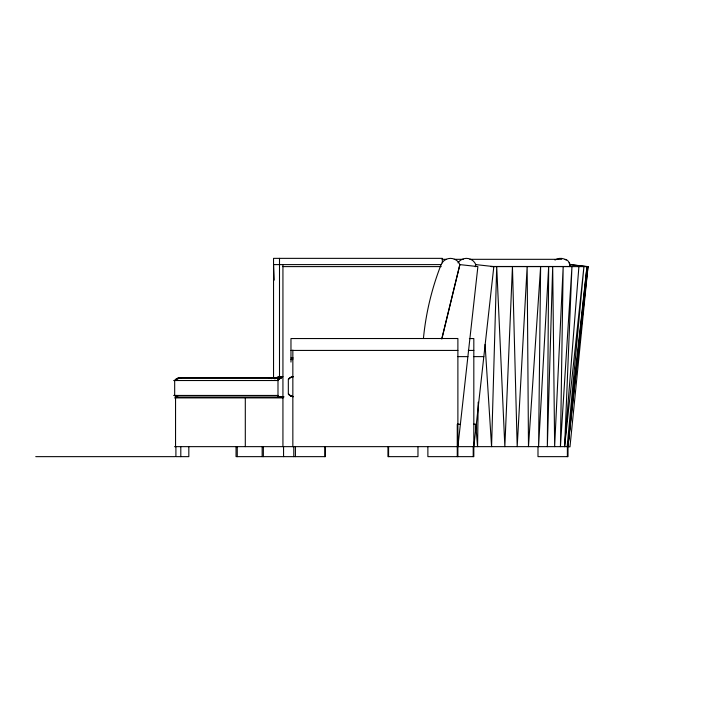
<?xml version="1.0" encoding="UTF-8"?>
<svg xmlns="http://www.w3.org/2000/svg" width="715" height="715" viewBox="0 0 715 715"><rect width="100%" height="100%" fill="white"/><g stroke="black" fill="none" stroke-linecap="round" stroke-linejoin="round"><path stroke-width="1.07" d="M478.201 402.188L477.566 446.643L475.85 425.532M537.993 446.643L537.993 456.644L568.005 456.644L568.005 446.643L586.988 266.606L567.156 446.643L583.941 266.606L564.618 446.643L571.955 266.606L560.435 446.643L563.179 266.606L554.643 446.643L552.686 266.606L547.332 446.643L548.673 266.606L538.574 446.643L540.629 266.606L528.483 446.643L527.152 266.606L517.195 446.643L512.449 266.606L504.844 446.643L496.711 266.606L491.571 446.643L485.083 344.398M564.618 446.643L578.909 266.606M569.256 433.308L567.925 446.643L174.532 446.643M569.48 431.082L569.927 426.641M570.257 423.307L570.588 419.973M570.928 416.639L571.258 413.306M571.589 409.972L571.812 407.747M457.886 446.643L477.888 266.606L459.87 264.604A10.162 10.162 0 0 0 441.119 264.604A274.48 274.48 0 0 0 423.423 338.544M473.822 446.643L493.833 266.606L475.815 264.604A10.162 10.162 0 0 0 458.002 262.852M441.906 338.821L459.87 264.604L441.754 338.821M475.287 266.758L475.815 264.604M569.506 266.606L569.989 264.604A10.162 10.162 0 0 0 569.051 262.852M175.55 446.643L175.55 397.889L176.444 397.004L174.674 395.449L174.674 380.523L176.042 379.165A6.569 6.533 90 0 1 179.134 377.931L179.617 377.878M174.674 380.523L175.667 379.468M175.55 397.889L176.462 397.004L176.069 396.754M280.861 377.967L282.228 377.091M280.781 378.199L278.814 379.236L282.175 377.109L277.992 379.236L277.992 396.637L283.739 396.637M278.814 379.236L282.264 377.1M277.804 378.718L281.692 376.626M275.346 378.718L279.288 376.626M274.363 378.807L278.484 376.626L282.934 376.626L277.992 379.236M292.846 376.626L293.329 376.591L292.846 376.626A6.712 6.712 0 0 0 288.333 379.236L288.333 394.135A6.524 6.524 0 0 0 292.381 396.503L293.311 396.611A6.524 6.524 0 0 1 289.432 394.886A6.498 6.498 0 0 0 293.311 396.611M442.031 259.322L446.491 259.322M454.311 259.322L463.24 259.322M469.943 259.322L561.695 259.322M441.235 264.604L273.541 264.604L274.229 280.128M490.615 266.481L570.311 266.481A8.205 5.836 -90 0 0 565.207 259.339M282.934 266.606L441.235 266.606M491.196 266.606L588.007 266.606L569.98 446.848L567.925 446.643L588.007 266.606L569.989 264.604L587.989 266.811M469.362 338.553L473.822 338.553L473.822 456.644L427.874 456.644L427.874 446.643M290.969 350.43L457.886 350.43M468.271 350.43L473.822 350.43M457.886 356.624L467.887 356.624M473.822 356.624L483.832 356.624M290.969 357.992L293.195 357.992M290.969 359.591L292.846 359.591M178.616 377.878L280.182 377.878M178.616 378.003L280.182 378.003M173.656 380.523L278.162 380.523M173.656 395.449L278.162 395.449M175.443 397.004L283.944 397.004M174.532 397.889L283.194 397.889M457.886 424.353L457.26 424.353L457.26 456.644M35.75 456.644L175.157 456.644M293.329 396.593L292.364 396.459M473.822 424.075L476.306 424.353M457.886 424.075L460.362 424.353M175.684 396.468L174.692 395.449M567.379 446.643L567.379 456.644M473.205 446.643L473.205 456.644M457.886 456.644L457.886 338.508L290.969 338.553L290.969 362.094M442.344 262.852L442.344 258.356L273.541 258.356L273.541 378.155M417.971 446.643L417.971 456.644L387.959 456.644L387.959 446.643M388.585 446.643L388.585 456.644M325.423 446.643L325.423 456.644L236.048 456.644L236.048 446.643M324.798 446.643L324.798 456.644M295.42 446.643L295.42 456.644M293.785 446.643L293.785 456.644M292.846 350.091L292.846 446.643M283.56 446.643L283.56 456.644M282.934 264.604L282.934 446.643M279.502 258.356L279.502 376.626M268.652 378.003L269.6 378.003A6.694 6.578 -90 0 1 271.387 378.646A6.641 6.578 90 0 0 269.591 378.003M263.361 446.643L263.361 456.644M262.155 446.643L262.155 456.644M245.299 397.889L245.299 446.643M237.264 446.643L237.264 456.644M188.823 446.643L188.823 456.644L175.908 456.644L175.908 446.643M180.806 446.643L180.806 456.644M179.563 378.003L179.563 377.878A6.694 6.533 90 0 0 176.042 379.165M554.974 260.054A10.162 10.162 0 0 1 566.244 260.054M288.788 379.272A6.712 6.712 0 0 1 289.092 378.896M289.423 378.548A6.712 6.712 0 0 1 289.79 378.217M290.165 377.913A6.712 6.712 0 0 1 293.302 376.671M288.788 394.18A6.524 6.524 0 0 0 289.101 394.537A6.498 6.498 0 0 1 288.788 394.206M176.149 380.523A6.712 6.462 90 0 1 180.966 377.878M176.14 395.449A6.498 6.256 90 0 0 177.874 397.004A6.498 6.256 -90 0 1 176.149 395.449"/></g></svg>
